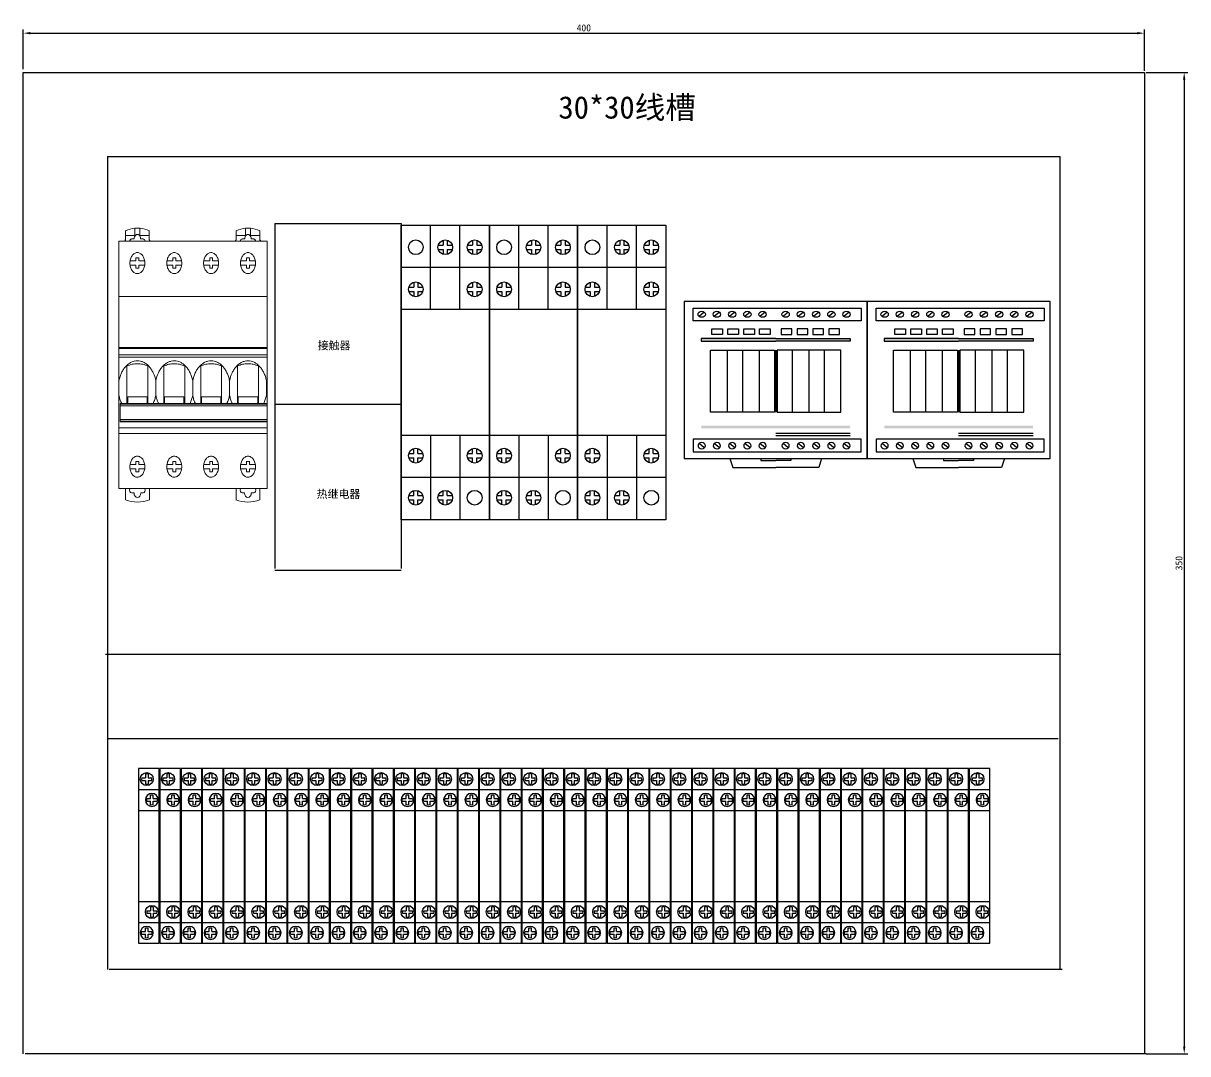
# Model space of a CAD drawing. Header units: millimetres. Extents: x 914 to 910632, y -176 to 682692.
# Drawn here: x 5903.8 to 6319.2, y 389.4 to 756.9 of the extents above; entities that cross this region are included whole.
import ezdxf
from ezdxf.enums import TextEntityAlignment as Align

# ---------------------------------------------------------------- set-up
doc = ezdxf.new("R2010")
doc.units = ezdxf.units.MM
doc.linetypes.add('CENTER', pattern=[12, 7.5, -1.5, 1.5, -1.5])
for name, color, linetype in [('CEN1', 1, 'CENTER'), ('COMPONENT', 7, 'Continuous'), ('DIN卡軌', 4, 'Continuous')]:
    doc.layers.add(name, color=color, linetype=linetype)
doc.styles.get("Standard").update_dxf_attribs({"font": 'arial.ttf'})
doc.styles.add('宋体', font='')
doc.styles.get('宋体').set_extended_font_data('宋体')
doc.dimstyles.new('ISO-25', dxfattribs={"dimtxt": 2.5, "dimasz": 2.5, "dimexe": 1.25, "dimexo": 0.625, "dimtad": 1, "dimtxsty": 'Standard', "dimcen": 2.5, "dimadec": 0, "dimazin": 0, "dimtfac": 1, "dimtmove": 0, "dimatfit": 3, "dimfxl": 1, "dimarcsym": 0})

# ---------------------------------------------------------------- blocks, each defined once
blk = doc.blocks.new('*U254')
blk.add_line((0.78, 0.76), (-0.78, -0.76))
blk.add_circle((0, 0), 1.09)
blk = doc.blocks.new('*U255')
at = {"color": 0, "linetype": 'ByBlock', "lineweight": -2, "transparency": 16777216}
for p in [(0, 0), (4.53, 0), (9.06, 0), (13.59, 0), (18.12, 0)]:
    blk.add_blockref('*U254', p, dxfattribs=at)
blk = doc.blocks.new('*U256')
blk.add_line((0.78, 0.76), (-0.78, -0.76))
blk.add_circle((0, 0), 1.09)
blk = doc.blocks.new('*U257')
at = {"color": 0, "linetype": 'ByBlock', "lineweight": -2, "transparency": 16777216}
for p in [(0, 0), (4.53, 0), (9.06, 0), (13.59, 0), (18.12, 0)]:
    blk.add_blockref('*U256', p, dxfattribs=at)
blk = doc.blocks.new('*U258')
blk.add_line((0.78, 0.76), (-0.78, -0.76))
blk.add_circle((0, 0), 1.09)
blk = doc.blocks.new('*U259')
at = {"color": 0, "linetype": 'ByBlock', "lineweight": -2, "transparency": 16777216}
for p in [(0, 0), (4.53, 0), (9.06, 0), (13.59, 0), (18.12, 0)]:
    blk.add_blockref('*U258', p, dxfattribs=at)
blk = doc.blocks.new('*U248')
blk.add_line((0.78, 0.76), (-0.78, -0.76))
blk.add_circle((0, 0), 1.09)
blk = doc.blocks.new('*U249')
at = {"color": 0, "linetype": 'ByBlock', "lineweight": -2, "transparency": 16777216}
for p in [(0, 0), (4.53, 0), (9.06, 0), (13.59, 0), (18.12, 0)]:
    blk.add_blockref('*U248', p, dxfattribs=at)
blk = doc.blocks.new('*U250')
blk.add_lwpolyline([(-1.58, 1), (1.58, 1), (1.58, -1), (-1.58, -1)], close=True)
blk = doc.blocks.new('*U251')
at = {"color": 0, "linetype": 'ByBlock', "lineweight": -2, "transparency": 16777216}
for p in [(0, 0), (4.74, 0), (9.48, 0), (14.22, 0)]:
    blk.add_blockref('*U250', p, dxfattribs=at)
blk = doc.blocks.new('*U252')
blk.add_lwpolyline([(-1.58, 1), (1.58, 1), (1.58, -1), (-1.58, -1)], close=True)
blk = doc.blocks.new('*U253')
at = {"color": 0, "linetype": 'ByBlock', "lineweight": -2, "transparency": 16777216}
for p in [(0, 0), (4.74, 0), (9.48, 0), (14.22, 0)]:
    blk.add_blockref('*U252', p, dxfattribs=at)
blk = doc.blocks.new('8位继电器布局1')
h = blk.add_hatch(color=256)
h.dxf.hatch_style = 1
h.paths.add_polyline_path([(-19.18, -13.18), (-41.32, -13.18), (-41.32, -14.2), (-19.18, -14.2)])
h.paths.add_polyline_path([(2.95, -13.18), (-19.18, -13.18), (-19.18, -14.2), (2.95, -14.2)])
h = blk.add_hatch(color=256)
h.dxf.hatch_style = 1
h.paths.add_polyline_path([(-19.18, -44.26), (-41.32, -44.26), (-41.32, -45.28), (-19.18, -45.28)])
h.paths.add_polyline_path([(2.95, -44.26), (-19.18, -44.26), (-19.18, -45.28), (2.95, -45.28)])
for p, q in [((8.02, 0), (-46.38, 0)), ((-46.38, 0), (-46.38, -56)), ((8.02, -56), (8.02, 0)), ((-19.18, -13.18), (-41.32, -13.18)), ((-41.32, -13.18), (-41.32, -14.2)), ((-19.18, -13.18), (2.95, -13.18)), ((2.95, -13.18), (2.95, -14.2)), ((-41.32, -14.2), (-19.18, -14.2)), ((2.95, -14.2), (-19.18, -14.2)), ((-33.62, -17.42), (-33.62, -39.49)), ((-29.07, -17.42), (-29.07, -39.49)), ((-24.12, -17.42), (-24.12, -39.49)), ((-19.18, -17.42), (-19.18, -39.49)), ((-14.24, -17.42), (-14.24, -39.49)), ((-9.29, -17.42), (-9.29, -39.49)), ((-4.74, -17.42), (-4.74, -39.49)), ((-19.18, -46.95), (2.95, -46.95)), ((2.95, -47.97), (-19.18, -47.97)), ((-46.38, -56), (8.02, -56)), ((-32.78, -56), (-31.96, -59.21)), ((-23.64, -56), (-23.64, -56.67)), ((-23.64, -56.67), (-19.18, -56.67)), ((-14.72, -56.67), (-19.18, -56.67)), ((-14.72, -56), (-14.72, -56.67)), ((-5.58, -56), (-6.4, -59.21)), ((-31.96, -59.21), (-19.18, -59.21)), ((-6.4, -59.21), (-19.18, -59.21))]:
    blk.add_line(p, q)
for points in [[(-43.68, -2.37), (6.27, -2.37), (6.27, -6.92), (-43.68, -6.92)], [(-38.56, -17.42), (-19.57, -17.42), (-19.57, -39.49), (-38.56, -39.49)], [(0.2, -17.42), (-18.79, -17.42), (-18.79, -39.49), (0.2, -39.49)], [(-43.68, -53.63), (6.27, -53.63), (6.27, -49.08), (-43.68, -49.08)]]:
    blk.add_lwpolyline(points, close=True)
for name, p in [('*U255', (-41.19, -4.56)), ('*U257', (-16.22, -4.56)), ('*U251', (-36.59, -10.75))]:
    blk.add_blockref(name, p)
at = {"xscale": -1}
blk.add_blockref('*U253', (-1.77, -10.75), dxfattribs=at)
at = {"xscale": -1, "rotation": 180}
for name, p in [('*U259', (-41.19, -51.44)), ('*U249', (-16.22, -51.44))]:
    blk.add_blockref(name, p, dxfattribs=at)
blk = doc.blocks.new('4P空开')
at = {"color": 4, "linetype": 'Continuous', "lineweight": 15}
for p, q in [((1.3, 28.69), (1.3, 28.2)), ((2.62, 28.2), (2.62, 28.93)), ((3.36, 28.94), (3.36, 28.2)), ((4.68, 28.2), (4.68, 28.69)), ((17.08, 28.69), (17.08, 28.2)), ((18.4, 28.2), (18.4, 28.93)), ((19.15, 28.94), (19.15, 28.2)), ((20.47, 28.2), (20.47, 28.69)), ((21.53, 27.61), (0.36, 27.61)), ((0.36, 27.61), (0.36, 21.99)), ((1.3, 28.2), (2.62, 28.2)), ((1.3, 28.2), (2.62, 28.2)), ((1.3, 28.2), (1.3, 28.2)), ((1.3, 27.78), (1.3, 28.2)), ((2.53, 27.84), (2.17, 27.84)), ((2.62, 28.2), (2.62, 28.2)), ((3.36, 28.2), (4.68, 28.2)), ((3.36, 28.2), (4.68, 28.2)), ((3.36, 28.2), (3.36, 28.2)), ((3.81, 27.84), (3.45, 27.84)), ((4.68, 28.2), (4.68, 28.2)), ((4.68, 28.2), (4.68, 27.78)), ((17.08, 28.2), (18.4, 28.2)), ((17.08, 28.2), (18.4, 28.2)), ((17.08, 28.2), (17.08, 28.2)), ((17.08, 27.78), (17.08, 28.2)), ((18.31, 27.84), (17.96, 27.84)), ((18.4, 28.2), (18.4, 28.2)), ((19.15, 28.2), (20.47, 28.2)), ((19.15, 28.2), (20.47, 28.2)), ((19.15, 28.2), (19.15, 28.2)), ((19.59, 27.84), (19.24, 27.84)), ((20.47, 28.2), (20.47, 28.2)), ((20.47, 28.2), (20.47, 27.78)), ((21.53, 27.61), (21.53, 2.4)), ((1.94, 25.61), (2.78, 25.61)), ((2.78, 25.16), (1.94, 25.16)), ((2.78, 25.61), (2.78, 25.91)), ((2.78, 25.91), (3.2, 25.91)), ((2.78, 24.86), (2.78, 25.16)), ((3.2, 25.91), (3.2, 25.61)), ((3.2, 25.61), (4.04, 25.61)), ((3.2, 25.16), (3.2, 24.86)), ((4.04, 25.16), (3.2, 25.16)), ((7.21, 25.61), (8.04, 25.61)), ((8.04, 25.16), (7.21, 25.16)), ((8.04, 25.91), (8.46, 25.91)), ((8.04, 25.61), (8.04, 25.91)), ((8.04, 24.86), (8.04, 25.16)), ((8.46, 25.91), (8.46, 25.61)), ((8.46, 25.61), (9.3, 25.61)), ((8.46, 25.16), (8.46, 24.86)), ((9.3, 25.16), (8.46, 25.16)), ((12.47, 25.61), (13.31, 25.61)), ((13.31, 25.16), (12.47, 25.16)), ((13.31, 25.91), (13.72, 25.91)), ((13.31, 25.61), (13.31, 25.91)), ((13.31, 24.86), (13.31, 25.16)), ((13.72, 25.91), (13.72, 25.61)), ((13.72, 25.61), (14.56, 25.61)), ((13.72, 25.16), (13.72, 24.86)), ((14.56, 25.16), (13.72, 25.16)), ((17.73, 25.61), (18.57, 25.61)), ((18.57, 25.16), (17.73, 25.16)), ((18.57, 25.91), (18.98, 25.91)), ((18.57, 25.61), (18.57, 25.91)), ((18.57, 24.86), (18.57, 25.16)), ((18.98, 25.91), (18.98, 25.61)), ((18.98, 25.61), (19.82, 25.61)), ((18.98, 25.16), (18.98, 24.86)), ((19.82, 25.16), (18.98, 25.16)), ((3.2, 24.86), (2.78, 24.86)), ((8.46, 24.86), (8.04, 24.86)), ((13.72, 24.86), (13.31, 24.86)), ((18.98, 24.86), (18.57, 24.86)), ((0.36, 21.99), (21.53, 21.99)), ((0.36, 21.99), (0.36, 16.79)), ((0.36, 16.79), (0.36, 16.67)), ((0.36, 16.79), (21.53, 16.79)), ((21.53, 16.67), (0.36, 16.67)), ((21.53, 16.67), (0.36, 16.67)), ((0.36, 16.67), (0.36, 16.04)), ((0.36, 16.04), (21.53, 16.04)), ((0.36, 16.04), (0.36, 15.81)), ((21.53, 15.81), (0.36, 15.81)), ((0.36, 15.81), (0.36, 13.39)), ((0.36, 11.91), (0.36, 8.61)), ((21.53, 11.09), (0.52, 11.09)), ((0.52, 11.09), (0.52, 11)), ((21.53, 11), (0.52, 11)), ((0.52, 11), (0.52, 10.82)), ((21.53, 10.82), (0.52, 10.82)), ((0.52, 10.82), (0.52, 9.44)), ((1.61, 11.77), (1.61, 11.09)), ((4.37, 11.77), (1.61, 11.77)), ((4.37, 11.09), (4.37, 11.77)), ((6.87, 11.77), (6.87, 11.09)), ((9.63, 11.77), (6.87, 11.77)), ((9.63, 11.09), (9.63, 11.77)), ((12.13, 11.77), (12.13, 11.09)), ((14.9, 11.77), (12.13, 11.77)), ((14.9, 11.09), (14.9, 11.77)), ((17.39, 11.77), (17.39, 11.09)), ((20.16, 11.77), (17.39, 11.77)), ((20.16, 11.09), (20.16, 11.77)), ((21.53, 8.61), (0.36, 8.61)), ((0.36, 8.61), (0.36, 8.02)), ((21.53, 9.44), (0.52, 9.44)), ((0.52, 9.44), (0.52, 9.26)), ((21.53, 9.26), (0.52, 9.26)), ((0.52, 9.26), (0.52, 9.21)), ((0.52, 9.21), (21.53, 9.21)), ((21.53, 8.02), (0.36, 8.02)), ((0.36, 8.02), (0.36, 2.4)), ((1.94, 4.85), (2.78, 4.85)), ((2.78, 5.15), (3.2, 5.15)), ((2.78, 4.85), (2.78, 5.15)), ((3.2, 5.15), (3.2, 4.85)), ((3.2, 4.85), (4.04, 4.85)), ((7.21, 4.85), (8.04, 4.85)), ((8.04, 5.15), (8.46, 5.15)), ((8.04, 4.85), (8.04, 5.15)), ((8.46, 5.15), (8.46, 4.85)), ((8.46, 4.85), (9.3, 4.85)), ((12.47, 4.85), (13.31, 4.85)), ((13.31, 5.15), (13.72, 5.15)), ((13.31, 4.85), (13.31, 5.15)), ((13.72, 5.15), (13.72, 4.85)), ((13.72, 4.85), (14.56, 4.85)), ((17.73, 4.85), (18.57, 4.85)), ((18.57, 5.15), (18.98, 5.15)), ((18.57, 4.85), (18.57, 5.15)), ((18.98, 5.15), (18.98, 4.85)), ((18.98, 4.85), (19.82, 4.85)), ((2.78, 4.41), (1.94, 4.41)), ((2.78, 4.11), (2.78, 4.41)), ((3.2, 4.11), (2.78, 4.11)), ((3.2, 4.41), (3.2, 4.11)), ((4.04, 4.41), (3.2, 4.41)), ((8.04, 4.41), (7.21, 4.41)), ((8.04, 4.11), (8.04, 4.41)), ((8.46, 4.11), (8.04, 4.11)), ((8.46, 4.41), (8.46, 4.11)), ((9.3, 4.41), (8.46, 4.41)), ((13.31, 4.41), (12.47, 4.41)), ((13.31, 4.11), (13.31, 4.41)), ((13.72, 4.11), (13.31, 4.11)), ((13.72, 4.41), (13.72, 4.11)), ((14.56, 4.41), (13.72, 4.41)), ((18.57, 4.41), (17.73, 4.41)), ((18.57, 4.11), (18.57, 4.41)), ((18.98, 4.11), (18.57, 4.11)), ((18.98, 4.41), (18.98, 4.11)), ((19.82, 4.41), (18.98, 4.41)), ((21.53, 2.4), (0.36, 2.4)), ((1.28, 1.26), (1.28, 2.4)), ((4.7, 2.4), (4.7, 1.26)), ((17.07, 1.26), (17.07, 2.4)), ((20.48, 2.4), (20.48, 1.26)), ((2.17, 1.96), (2.51, 1.96)), ((3.47, 1.96), (3.81, 1.96)), ((17.96, 1.96), (18.3, 1.96)), ((19.25, 1.96), (19.59, 1.96))]:
    blk.add_line(p, q, dxfattribs=at)
for centre, radius, start, end in [((3, 23.19), 5.75, 93.767, 107.1977), ((3, 23.19), 5.75, 86.359, 93.767), ((3, 23.19), 5.75, 72.9338, 86.3591), ((18.78, 23.19), 5.75, 93.767, 107.1977), ((18.78, 23.19), 5.75, 86.359, 93.767), ((18.78, 23.19), 5.75, 72.9338, 86.3591), ((1, 27.84), 0.296, 307.3801, 359.9804), ((4.98, 27.84), 0.296, 180.0229, 232.6166), ((16.78, 27.84), 0.296, 307.3801, 359.9804), ((20.77, 27.84), 0.296, 180.0229, 232.6166), ((2.17, 2.25), 0.297, 150, 270), ((3.81, 2.25), 0.297, 270, 30), ((17.96, 2.25), 0.297, 150, 270), ((19.59, 2.25), 0.297, 270, 30), ((2.99, 7.57), 6.54, 254.849, 285.151), ((2.99, 1.96), 0.476, 180, 0), ((18.77, 7.57), 6.54, 254.849, 285.151), ((18.77, 1.96), 0.476, 180, 0)]:
    blk.add_arc(centre, radius, start, end, dxfattribs=at)
for centre, major_axis, start_param, end_param in [((1, 27.78), (0, 0.298), 4.111358, 4.712389), ((2.17, 27.54), (0, 0.298), 0, 1.334085), ((2.99, 27.84), (0, 0.462), 4.712389, 7.853982), ((3.81, 27.54), (0, 0.298), 4.949101, 6.283185), ((4.98, 27.78), (0, 0.298), 1.570796, 2.171827), ((16.78, 27.78), (0, 0.298), 4.111358, 4.712389), ((17.96, 27.54), (0, 0.298), 0, 1.334085), ((18.77, 27.84), (0, 0.462), 4.712389, 7.853982), ((19.59, 27.54), (0, 0.298), 4.949101, 6.283185), ((20.77, 27.78), (0, 0.298), 1.570796, 2.171827)]:
    blk.add_ellipse(centre, major_axis=major_axis, ratio=0.997493, start_param=start_param, end_param=end_param, dxfattribs=at)
for points, knots in [([(2.99, 24.31), (2.92, 24.31), (2.85, 24.32), (2.71, 24.35), (2.64, 24.37), (2.52, 24.42), (2.45, 24.46), (2.34, 24.53), (2.28, 24.58), (2.18, 24.68), (2.14, 24.73), (2.06, 24.85), (2.03, 24.91), (1.97, 25.04), (1.95, 25.11), (1.93, 25.25), (1.92, 25.32), (1.92, 25.45), (1.93, 25.53), (1.95, 25.66), (1.97, 25.73), (2.03, 25.86), (2.06, 25.92), (2.14, 26.04), (2.18, 26.09), (2.28, 26.19), (2.34, 26.23), (2.45, 26.31), (2.51, 26.35), (2.64, 26.4), (2.71, 26.42), (2.85, 26.45), (2.92, 26.45), (3.06, 26.45), (3.13, 26.45), (3.27, 26.42), (3.34, 26.4), (3.47, 26.35), (3.53, 26.31), (3.64, 26.24), (3.7, 26.19), (3.8, 26.09), (3.84, 26.04), (3.92, 25.92), (3.95, 25.86), (4.01, 25.73), (4.03, 25.66), (4.05, 25.53), (4.06, 25.46), (4.06, 25.32), (4.05, 25.25), (4.03, 25.11), (4.01, 25.04), (3.95, 24.91), (3.92, 24.85), (3.84, 24.73), (3.8, 24.68), (3.7, 24.58), (3.64, 24.54), (3.53, 24.46), (3.47, 24.42), (3.34, 24.37), (3.27, 24.35), (3.13, 24.32), (3.06, 24.31), (2.99, 24.31)], [0, 0, 0, 0, 0.03125, 0.03125, 0.0625, 0.0625, 0.09375, 0.09375, 0.125, 0.125, 0.15625, 0.15625, 0.1875, 0.1875, 0.21875, 0.21875, 0.25, 0.25, 0.28125, 0.28125, 0.3125, 0.3125, 0.34375, 0.34375, 0.375, 0.375, 0.40625, 0.40625, 0.4375, 0.4375, 0.46875, 0.46875, 0.5, 0.5, 0.53125, 0.53125, 0.5625, 0.5625, 0.59375, 0.59375, 0.625, 0.625, 0.65625, 0.65625, 0.6875, 0.6875, 0.71875, 0.71875, 0.75, 0.75, 0.78125, 0.78125, 0.8125, 0.8125, 0.84375, 0.84375, 0.875, 0.875, 0.90625, 0.90625, 0.9375, 0.9375, 0.96875, 0.96875, 1, 1, 1, 1]), ([(8.25, 24.31), (8.18, 24.31), (8.11, 24.32), (7.97, 24.35), (7.91, 24.37), (7.78, 24.42), (7.72, 24.46), (7.6, 24.53), (7.54, 24.58), (7.44, 24.68), (7.4, 24.73), (7.32, 24.85), (7.29, 24.91), (7.24, 25.04), (7.22, 25.11), (7.19, 25.25), (7.18, 25.32), (7.18, 25.45), (7.19, 25.53), (7.22, 25.66), (7.24, 25.73), (7.29, 25.86), (7.32, 25.92), (7.4, 26.04), (7.44, 26.09), (7.54, 26.19), (7.6, 26.23), (7.71, 26.31), (7.78, 26.35), (7.91, 26.4), (7.97, 26.42), (8.11, 26.45), (8.18, 26.45), (8.32, 26.45), (8.39, 26.45), (8.53, 26.42), (8.6, 26.4), (8.73, 26.35), (8.79, 26.31), (8.9, 26.24), (8.96, 26.19), (9.06, 26.09), (9.1, 26.04), (9.18, 25.92), (9.21, 25.86), (9.27, 25.73), (9.29, 25.66), (9.31, 25.53), (9.32, 25.46), (9.32, 25.32), (9.32, 25.25), (9.29, 25.11), (9.27, 25.04), (9.21, 24.91), (9.18, 24.85), (9.1, 24.73), (9.06, 24.68), (8.96, 24.58), (8.91, 24.54), (8.79, 24.46), (8.73, 24.42), (8.6, 24.37), (8.53, 24.35), (8.39, 24.32), (8.32, 24.31), (8.25, 24.31)], [0, 0, 0, 0, 0.03125, 0.03125, 0.0625, 0.0625, 0.09375, 0.09375, 0.125, 0.125, 0.15625, 0.15625, 0.1875, 0.1875, 0.21875, 0.21875, 0.25, 0.25, 0.28125, 0.28125, 0.3125, 0.3125, 0.34375, 0.34375, 0.375, 0.375, 0.40625, 0.40625, 0.4375, 0.4375, 0.46875, 0.46875, 0.5, 0.5, 0.53125, 0.53125, 0.5625, 0.5625, 0.59375, 0.59375, 0.625, 0.625, 0.65625, 0.65625, 0.6875, 0.6875, 0.71875, 0.71875, 0.75, 0.75, 0.78125, 0.78125, 0.8125, 0.8125, 0.84375, 0.84375, 0.875, 0.875, 0.90625, 0.90625, 0.9375, 0.9375, 0.96875, 0.96875, 1, 1, 1, 1]), ([(13.51, 24.31), (13.44, 24.31), (13.37, 24.32), (13.24, 24.35), (13.17, 24.37), (13.04, 24.42), (12.98, 24.46), (12.86, 24.53), (12.81, 24.58), (12.71, 24.68), (12.66, 24.73), (12.58, 24.85), (12.55, 24.91), (12.5, 25.04), (12.48, 25.11), (12.45, 25.25), (12.44, 25.32), (12.44, 25.45), (12.45, 25.53), (12.48, 25.66), (12.5, 25.73), (12.55, 25.86), (12.58, 25.92), (12.66, 26.04), (12.71, 26.09), (12.81, 26.19), (12.86, 26.23), (12.98, 26.31), (13.04, 26.35), (13.17, 26.4), (13.23, 26.42), (13.37, 26.45), (13.44, 26.45), (13.58, 26.45), (13.65, 26.45), (13.79, 26.42), (13.86, 26.4), (13.99, 26.35), (14.05, 26.31), (14.17, 26.24), (14.22, 26.19), (14.32, 26.09), (14.36, 26.04), (14.44, 25.92), (14.48, 25.86), (14.53, 25.73), (14.55, 25.66), (14.58, 25.53), (14.58, 25.46), (14.58, 25.32), (14.58, 25.25), (14.55, 25.11), (14.53, 25.04), (14.48, 24.91), (14.44, 24.85), (14.37, 24.73), (14.32, 24.68), (14.22, 24.58), (14.17, 24.54), (14.05, 24.46), (13.99, 24.42), (13.86, 24.37), (13.79, 24.35), (13.65, 24.32), (13.58, 24.31), (13.51, 24.31)], [0, 0, 0, 0, 0.03125, 0.03125, 0.0625, 0.0625, 0.09375, 0.09375, 0.125, 0.125, 0.15625, 0.15625, 0.1875, 0.1875, 0.21875, 0.21875, 0.25, 0.25, 0.28125, 0.28125, 0.3125, 0.3125, 0.34375, 0.34375, 0.375, 0.375, 0.40625, 0.40625, 0.4375, 0.4375, 0.46875, 0.46875, 0.5, 0.5, 0.53125, 0.53125, 0.5625, 0.5625, 0.59375, 0.59375, 0.625, 0.625, 0.65625, 0.65625, 0.6875, 0.6875, 0.71875, 0.71875, 0.75, 0.75, 0.78125, 0.78125, 0.8125, 0.8125, 0.84375, 0.84375, 0.875, 0.875, 0.90625, 0.90625, 0.9375, 0.9375, 0.96875, 0.96875, 1, 1, 1, 1]), ([(18.77, 24.31), (18.7, 24.31), (18.63, 24.32), (18.5, 24.35), (18.43, 24.37), (18.3, 24.42), (18.24, 24.46), (18.12, 24.53), (18.07, 24.58), (17.97, 24.68), (17.92, 24.73), (17.85, 24.85), (17.81, 24.91), (17.76, 25.04), (17.74, 25.11), (17.71, 25.25), (17.7, 25.32), (17.7, 25.45), (17.71, 25.53), (17.74, 25.66), (17.76, 25.73), (17.81, 25.86), (17.85, 25.92), (17.92, 26.04), (17.97, 26.09), (18.07, 26.19), (18.12, 26.23), (18.24, 26.31), (18.3, 26.35), (18.43, 26.4), (18.5, 26.42), (18.63, 26.45), (18.7, 26.45), (18.85, 26.45), (18.92, 26.45), (19.05, 26.42), (19.12, 26.4), (19.25, 26.35), (19.31, 26.31), (19.43, 26.24), (19.48, 26.19), (19.58, 26.09), (19.63, 26.04), (19.7, 25.92), (19.74, 25.86), (19.79, 25.73), (19.81, 25.66), (19.84, 25.53), (19.84, 25.46), (19.84, 25.32), (19.84, 25.25), (19.81, 25.11), (19.79, 25.04), (19.74, 24.91), (19.7, 24.85), (19.63, 24.73), (19.58, 24.68), (19.48, 24.58), (19.43, 24.54), (19.31, 24.46), (19.25, 24.42), (19.12, 24.37), (19.05, 24.35), (18.92, 24.32), (18.85, 24.31), (18.77, 24.31)], [0, 0, 0, 0, 0.03125, 0.03125, 0.0625, 0.0625, 0.09375, 0.09375, 0.125, 0.125, 0.15625, 0.15625, 0.1875, 0.1875, 0.21875, 0.21875, 0.25, 0.25, 0.28125, 0.28125, 0.3125, 0.3125, 0.34375, 0.34375, 0.375, 0.375, 0.40625, 0.40625, 0.4375, 0.4375, 0.46875, 0.46875, 0.5, 0.5, 0.53125, 0.53125, 0.5625, 0.5625, 0.59375, 0.59375, 0.625, 0.625, 0.65625, 0.65625, 0.6875, 0.6875, 0.71875, 0.71875, 0.75, 0.75, 0.78125, 0.78125, 0.8125, 0.8125, 0.84375, 0.84375, 0.875, 0.875, 0.90625, 0.90625, 0.9375, 0.9375, 0.96875, 0.96875, 1, 1, 1, 1]), ([(5.62, 13.39), (5.54, 13.68), (5.42, 13.95), (5.17, 14.33), (5.08, 14.44), (4.88, 14.66), (4.77, 14.76), (4.59, 14.9), (4.53, 14.94), (4.41, 15.03), (4.34, 15.06), (4.15, 15.17), (4.01, 15.23), (3.8, 15.3), (3.73, 15.32), (3.58, 15.36), (3.51, 15.38), (3.29, 15.41), (3.14, 15.43), (2.69, 15.43), (2.4, 15.38), (1.97, 15.23), (1.84, 15.17), (1.58, 15.03), (1.45, 14.95), (1.21, 14.76), (1.1, 14.66), (0.9, 14.44), (0.81, 14.33), (0.65, 14.08), (0.57, 13.95), (0.45, 13.68), (0.4, 13.54), (0.36, 13.39)], [0, 0, 0, 0, 0.125, 0.125, 0.1875, 0.1875, 0.25, 0.25, 0.28125, 0.28125, 0.3125, 0.3125, 0.375, 0.375, 0.40625, 0.40625, 0.4375, 0.4375, 0.5, 0.5, 0.625, 0.625, 0.6875, 0.6875, 0.75, 0.75, 0.8125, 0.8125, 0.875, 0.875, 0.9375, 0.9375, 1, 1, 1, 1]), ([(1.5, 14.9), (1.73, 14.97), (1.97, 15.03), (2.35, 15.09), (2.48, 15.1), (2.73, 15.12), (2.86, 15.13), (3.12, 15.13), (3.25, 15.12), (3.5, 15.1), (3.63, 15.09), (4.01, 15.03), (4.25, 14.97), (4.48, 14.9)], [0, 0, 0, 0, 0.25, 0.25, 0.375, 0.375, 0.5, 0.5, 0.625, 0.625, 0.75, 0.75, 1, 1, 1, 1]), ([(1.5, 11.09), (1.5, 11.2), (1.5, 11.45), (1.5, 11.87), (1.5, 12.33), (1.5, 12.79), (1.5, 13.26), (1.5, 13.73), (1.5, 14.17), (1.5, 14.57), (1.5, 14.79), (1.5, 14.9)], [0, 0, 0, 0, 0.101509, 0.215632, 0.324172, 0.432713, 0.546835, 0.660958, 0.775081, 0.889204, 1, 1, 1, 1]), ([(4.48, 14.9), (4.48, 14.79), (4.48, 14.56), (4.48, 14.15), (4.48, 13.72), (4.48, 13.25), (4.48, 12.78), (4.48, 12.3), (4.48, 11.84), (4.48, 11.42), (4.48, 11.19), (4.48, 11.09)], [0, 0, 0, 0, 0.1140739, 0.2281478, 0.3422219, 0.4562957, 0.5670441, 0.6811182, 0.795192, 0.909266, 1, 1, 1, 1]), ([(5.62, 13.39), (5.7, 13.68), (5.82, 13.95), (6.07, 14.33), (6.16, 14.44), (6.36, 14.66), (6.47, 14.76), (6.65, 14.9), (6.71, 14.94), (6.84, 15.03), (6.9, 15.06), (7.1, 15.17), (7.23, 15.23), (7.44, 15.3), (7.51, 15.32), (7.66, 15.36), (7.73, 15.38), (7.95, 15.41), (8.1, 15.43), (8.55, 15.43), (8.84, 15.38), (9.27, 15.23), (9.41, 15.17), (9.67, 15.03), (9.79, 14.95), (10.03, 14.76), (10.14, 14.66), (10.34, 14.44), (10.43, 14.33), (10.6, 14.08), (10.67, 13.95), (10.79, 13.68), (10.84, 13.54), (10.88, 13.39)], [0, 0, 0, 0, 0.125, 0.125, 0.1875, 0.1875, 0.25, 0.25, 0.28125, 0.28125, 0.3125, 0.3125, 0.375, 0.375, 0.40625, 0.40625, 0.4375, 0.4375, 0.5, 0.5, 0.625, 0.625, 0.6875, 0.6875, 0.75, 0.75, 0.8125, 0.8125, 0.875, 0.875, 0.9375, 0.9375, 1, 1, 1, 1]), ([(6.77, 14.9), (7, 14.97), (7.24, 15.03), (7.61, 15.09), (7.74, 15.1), (7.99, 15.12), (8.12, 15.13), (8.38, 15.13), (8.51, 15.12), (8.76, 15.1), (8.89, 15.09), (9.27, 15.03), (9.51, 14.97), (9.74, 14.9)], [0, 0, 0, 0, 0.25, 0.25, 0.375, 0.375, 0.5, 0.5, 0.625, 0.625, 0.75, 0.75, 1, 1, 1, 1]), ([(6.77, 11.09), (6.77, 11.2), (6.77, 11.45), (6.77, 11.87), (6.77, 12.33), (6.77, 12.79), (6.77, 13.26), (6.77, 13.73), (6.77, 14.17), (6.77, 14.57), (6.77, 14.79), (6.77, 14.9)], [0, 0, 0, 0, 0.101509, 0.215632, 0.324172, 0.432713, 0.546835, 0.660958, 0.775081, 0.889204, 1, 1, 1, 1]), ([(9.74, 14.9), (9.74, 14.79), (9.74, 14.56), (9.74, 14.15), (9.74, 13.72), (9.74, 13.25), (9.74, 12.78), (9.74, 12.3), (9.74, 11.84), (9.74, 11.42), (9.74, 11.19), (9.74, 11.09)], [0, 0, 0, 0, 0.1140739, 0.2281478, 0.3422219, 0.4562957, 0.5670441, 0.6811182, 0.795192, 0.909266, 1, 1, 1, 1]), ([(10.88, 13.39), (10.96, 13.68), (11.08, 13.95), (11.33, 14.33), (11.42, 14.44), (11.63, 14.66), (11.74, 14.76), (11.91, 14.9), (11.97, 14.94), (12.1, 15.03), (12.16, 15.06), (12.36, 15.17), (12.49, 15.23), (12.7, 15.3), (12.78, 15.32), (12.92, 15.36), (12.99, 15.38), (13.21, 15.41), (13.36, 15.43), (13.81, 15.43), (14.11, 15.38), (14.53, 15.23), (14.67, 15.17), (14.93, 15.03), (15.05, 14.95), (15.29, 14.76), (15.4, 14.66), (15.6, 14.44), (15.69, 14.33), (15.86, 14.08), (15.93, 13.95), (16.05, 13.68), (16.1, 13.54), (16.14, 13.39)], [0, 0, 0, 0, 0.125, 0.125, 0.1875, 0.1875, 0.25, 0.25, 0.28125, 0.28125, 0.3125, 0.3125, 0.375, 0.375, 0.40625, 0.40625, 0.4375, 0.4375, 0.5, 0.5, 0.625, 0.625, 0.6875, 0.6875, 0.75, 0.75, 0.8125, 0.8125, 0.875, 0.875, 0.9375, 0.9375, 1, 1, 1, 1]), ([(12.03, 14.9), (12.26, 14.97), (12.5, 15.03), (12.87, 15.09), (13, 15.1), (13.26, 15.12), (13.38, 15.13), (13.64, 15.13), (13.77, 15.12), (14.02, 15.1), (14.15, 15.09), (14.53, 15.03), (14.77, 14.97), (15, 14.9)], [0, 0, 0, 0, 0.25, 0.25, 0.375, 0.375, 0.5, 0.5, 0.625, 0.625, 0.75, 0.75, 1, 1, 1, 1]), ([(12.03, 11.09), (12.03, 11.2), (12.03, 11.45), (12.03, 11.87), (12.03, 12.33), (12.03, 12.79), (12.03, 13.26), (12.03, 13.73), (12.03, 14.17), (12.03, 14.57), (12.03, 14.79), (12.03, 14.9)], [0, 0, 0, 0, 0.101509, 0.215632, 0.324172, 0.432713, 0.546835, 0.660958, 0.775081, 0.889204, 1, 1, 1, 1]), ([(15, 14.9), (15, 14.79), (15, 14.56), (15, 14.15), (15, 13.72), (15, 13.25), (15, 12.78), (15, 12.3), (15, 11.84), (15, 11.42), (15, 11.19), (15, 11.09)], [0, 0, 0, 0, 0.1140739, 0.2281478, 0.3422219, 0.4562957, 0.5670441, 0.6811182, 0.795192, 0.909266, 1, 1, 1, 1]), ([(16.14, 13.39), (16.22, 13.68), (16.35, 13.95), (16.59, 14.33), (16.69, 14.44), (16.89, 14.66), (17, 14.76), (17.17, 14.9), (17.23, 14.94), (17.36, 15.03), (17.42, 15.06), (17.62, 15.17), (17.75, 15.23), (17.97, 15.3), (18.04, 15.32), (18.18, 15.36), (18.26, 15.38), (18.48, 15.41), (18.62, 15.43), (19.08, 15.43), (19.37, 15.38), (19.79, 15.23), (19.93, 15.17), (20.19, 15.03), (20.31, 14.95), (20.55, 14.76), (20.66, 14.66), (20.86, 14.44), (20.95, 14.33), (21.12, 14.08), (21.19, 13.95), (21.32, 13.68), (21.37, 13.54), (21.41, 13.39)], [0, 0, 0, 0, 0.125, 0.125, 0.1875, 0.1875, 0.25, 0.25, 0.28125, 0.28125, 0.3125, 0.3125, 0.375, 0.375, 0.40625, 0.40625, 0.4375, 0.4375, 0.5, 0.5, 0.625, 0.625, 0.6875, 0.6875, 0.75, 0.75, 0.8125, 0.8125, 0.875, 0.875, 0.9375, 0.9375, 1, 1, 1, 1]), ([(17.29, 14.9), (17.52, 14.97), (17.76, 15.03), (18.13, 15.09), (18.26, 15.1), (18.52, 15.12), (18.65, 15.13), (18.9, 15.13), (19.03, 15.12), (19.29, 15.1), (19.41, 15.09), (19.79, 15.03), (20.03, 14.97), (20.26, 14.9)], [0, 0, 0, 0, 0.25, 0.25, 0.375, 0.375, 0.5, 0.5, 0.625, 0.625, 0.75, 0.75, 1, 1, 1, 1]), ([(17.29, 11.09), (17.29, 11.2), (17.29, 11.45), (17.29, 11.87), (17.29, 12.33), (17.29, 12.79), (17.29, 13.26), (17.29, 13.73), (17.29, 14.17), (17.29, 14.57), (17.29, 14.79), (17.29, 14.9)], [0, 0, 0, 0, 0.101509, 0.215632, 0.324172, 0.432713, 0.546835, 0.660958, 0.775081, 0.889204, 1, 1, 1, 1]), ([(20.26, 14.9), (20.26, 14.79), (20.26, 14.56), (20.26, 14.15), (20.26, 13.72), (20.26, 13.25), (20.26, 12.78), (20.26, 12.3), (20.26, 11.84), (20.26, 11.42), (20.26, 11.19), (20.26, 11.09)], [0, 0, 0, 0, 0.1140739, 0.2281478, 0.3422219, 0.4562957, 0.5670441, 0.6811182, 0.795192, 0.909266, 1, 1, 1, 1]), ([(0.36, 13.39), (0.36, 13.27), (0.36, 13.15), (0.36, 12.96), (0.36, 12.89), (0.36, 12.77), (0.36, 12.7), (0.36, 12.51), (0.36, 12.39), (0.36, 12.2), (0.36, 12.14), (0.36, 12.02), (0.36, 11.96), (0.36, 11.91)], [0, 0, 0, 0, 0.25, 0.25, 0.375, 0.375, 0.5, 0.5, 0.75, 0.75, 0.875, 0.875, 1, 1, 1, 1]), ([(5.62, 11.91), (5.62, 12.02), (5.62, 12.14), (5.62, 12.38), (5.62, 12.51), (5.62, 12.77), (5.62, 12.9), (5.62, 13.15), (5.62, 13.27), (5.62, 13.39)], [0, 0, 0, 0, 0.25, 0.25, 0.5, 0.5, 0.75, 0.75, 1, 1, 1, 1]), ([(10.88, 11.91), (10.88, 12.02), (10.88, 12.14), (10.88, 12.38), (10.88, 12.51), (10.88, 12.77), (10.88, 12.9), (10.88, 13.15), (10.88, 13.27), (10.88, 13.39)], [0, 0, 0, 0, 0.25, 0.25, 0.5, 0.5, 0.75, 0.75, 1, 1, 1, 1]), ([(10.88, 11.91), (10.88, 12.02), (10.88, 12.14), (10.88, 12.38), (10.88, 12.51), (10.88, 12.77), (10.88, 12.9), (10.88, 13.15), (10.88, 13.27), (10.88, 13.39)], [0, 0, 0, 0, 0.25, 0.25, 0.5, 0.5, 0.75, 0.75, 1, 1, 1, 1]), ([(16.14, 11.91), (16.14, 12.02), (16.14, 12.14), (16.14, 12.38), (16.14, 12.51), (16.14, 12.77), (16.14, 12.9), (16.14, 13.15), (16.14, 13.27), (16.14, 13.39)], [0, 0, 0, 0, 0.25, 0.25, 0.5, 0.5, 0.75, 0.75, 1, 1, 1, 1]), ([(16.14, 11.91), (16.14, 12.02), (16.14, 12.14), (16.14, 12.38), (16.14, 12.51), (16.14, 12.77), (16.14, 12.9), (16.14, 13.15), (16.14, 13.27), (16.14, 13.39)], [0, 0, 0, 0, 0.25, 0.25, 0.5, 0.5, 0.75, 0.75, 1, 1, 1, 1]), ([(21.41, 11.91), (21.41, 12.02), (21.41, 12.14), (21.41, 12.38), (21.41, 12.51), (21.41, 12.77), (21.41, 12.9), (21.41, 13.15), (21.41, 13.27), (21.41, 13.39)], [0, 0, 0, 0, 0.25, 0.25, 0.5, 0.5, 0.75, 0.75, 1, 1, 1, 1]), ([(0.74, 11.09), (0.73, 11.11), (0.63, 11.24), (0.49, 11.51), (0.4, 11.77), (0.36, 11.91)], [0, 0, 0, 0, 0.084448, 0.542214, 1, 1, 1, 1]), ([(5.62, 11.91), (5.57, 11.76), (5.48, 11.47), (5.32, 11.21), (5.24, 11.09)], [0, 0, 0, 0, 0.514359, 1, 1, 1, 1]), ([(6, 11.09), (5.99, 11.11), (5.89, 11.24), (5.75, 11.51), (5.66, 11.77), (5.62, 11.91)], [0, 0, 0, 0, 0.084448, 0.542214, 1, 1, 1, 1]), ([(10.88, 11.91), (10.83, 11.76), (10.74, 11.47), (10.58, 11.21), (10.5, 11.09)], [0, 0, 0, 0, 0.5143587, 1, 1, 1, 1]), ([(10.88, 11.91), (10.83, 11.76), (10.74, 11.47), (10.58, 11.21), (10.5, 11.09)], [0, 0, 0, 0, 0.514359, 1, 1, 1, 1]), ([(11.27, 11.09), (11.25, 11.11), (11.15, 11.24), (11.01, 11.51), (10.93, 11.77), (10.88, 11.91)], [0, 0, 0, 0, 0.084448, 0.542214, 1, 1, 1, 1]), ([(16.14, 11.91), (16.1, 11.76), (16, 11.47), (15.84, 11.21), (15.76, 11.09)], [0, 0, 0, 0, 0.5143587, 1, 1, 1, 1]), ([(16.14, 11.91), (16.1, 11.76), (16, 11.47), (15.84, 11.21), (15.76, 11.09)], [0, 0, 0, 0, 0.514359, 1, 1, 1, 1]), ([(16.53, 11.09), (16.51, 11.11), (16.41, 11.24), (16.27, 11.51), (16.19, 11.77), (16.14, 11.91)], [0, 0, 0, 0, 0.084448, 0.542214, 1, 1, 1, 1]), ([(21.41, 11.91), (21.36, 11.76), (21.27, 11.47), (21.1, 11.21), (21.03, 11.09)], [0, 0, 0, 0, 0.5143587, 1, 1, 1, 1]), ([(2.99, 3.56), (2.92, 3.56), (2.85, 3.57), (2.71, 3.59), (2.64, 3.62), (2.52, 3.67), (2.45, 3.7), (2.34, 3.78), (2.28, 3.83), (2.18, 3.92), (2.14, 3.98), (2.06, 4.09), (2.03, 4.16), (1.98, 4.29), (1.95, 4.35), (1.93, 4.49), (1.92, 4.56), (1.92, 4.7), (1.93, 4.77), (1.95, 4.91), (1.97, 4.97), (2.03, 5.1), (2.06, 5.17), (2.14, 5.28), (2.18, 5.34), (2.28, 5.44), (2.34, 5.48), (2.45, 5.56), (2.51, 5.59), (2.64, 5.65), (2.71, 5.67), (2.85, 5.69), (2.92, 5.7), (3.06, 5.7), (3.13, 5.69), (3.27, 5.67), (3.34, 5.65), (3.47, 5.59), (3.53, 5.56), (3.64, 5.48), (3.7, 5.44), (3.8, 5.34), (3.84, 5.28), (3.92, 5.17), (3.95, 5.1), (4.01, 4.97), (4.03, 4.91), (4.05, 4.77), (4.06, 4.7), (4.06, 4.56), (4.05, 4.49), (4.03, 4.35), (4.01, 4.29), (3.95, 4.16), (3.92, 4.09), (3.84, 3.98), (3.8, 3.92), (3.7, 3.82), (3.64, 3.78), (3.53, 3.7), (3.47, 3.67), (3.34, 3.62), (3.27, 3.6), (3.13, 3.57), (3.06, 3.56), (2.99, 3.56)], [0, 0, 0, 0, 0.03125, 0.03125, 0.0625, 0.0625, 0.09375, 0.09375, 0.125, 0.125, 0.15625, 0.15625, 0.1875, 0.1875, 0.21875, 0.21875, 0.25, 0.25, 0.28125, 0.28125, 0.3125, 0.3125, 0.34375, 0.34375, 0.375, 0.375, 0.40625, 0.40625, 0.4375, 0.4375, 0.46875, 0.46875, 0.5, 0.5, 0.53125, 0.53125, 0.5625, 0.5625, 0.59375, 0.59375, 0.625, 0.625, 0.65625, 0.65625, 0.6875, 0.6875, 0.71875, 0.71875, 0.75, 0.75, 0.78125, 0.78125, 0.8125, 0.8125, 0.84375, 0.84375, 0.875, 0.875, 0.90625, 0.90625, 0.9375, 0.9375, 0.96875, 0.96875, 1, 1, 1, 1]), ([(8.25, 3.56), (8.18, 3.56), (8.11, 3.57), (7.97, 3.59), (7.91, 3.62), (7.78, 3.67), (7.72, 3.7), (7.6, 3.78), (7.54, 3.83), (7.45, 3.92), (7.4, 3.98), (7.32, 4.09), (7.29, 4.16), (7.24, 4.29), (7.22, 4.35), (7.19, 4.49), (7.18, 4.56), (7.18, 4.7), (7.19, 4.77), (7.22, 4.91), (7.24, 4.97), (7.29, 5.1), (7.32, 5.17), (7.4, 5.28), (7.44, 5.34), (7.54, 5.44), (7.6, 5.48), (7.71, 5.56), (7.78, 5.59), (7.91, 5.65), (7.97, 5.67), (8.11, 5.69), (8.18, 5.7), (8.32, 5.7), (8.39, 5.69), (8.53, 5.67), (8.6, 5.65), (8.73, 5.59), (8.79, 5.56), (8.91, 5.48), (8.96, 5.44), (9.06, 5.34), (9.1, 5.28), (9.18, 5.17), (9.21, 5.1), (9.27, 4.97), (9.29, 4.91), (9.32, 4.77), (9.32, 4.7), (9.32, 4.56), (9.31, 4.49), (9.29, 4.35), (9.27, 4.29), (9.21, 4.16), (9.18, 4.09), (9.1, 3.98), (9.06, 3.92), (8.96, 3.82), (8.91, 3.78), (8.79, 3.7), (8.73, 3.67), (8.6, 3.62), (8.53, 3.6), (8.39, 3.57), (8.32, 3.56), (8.25, 3.56)], [0, 0, 0, 0, 0.03125, 0.03125, 0.0625, 0.0625, 0.09375, 0.09375, 0.125, 0.125, 0.15625, 0.15625, 0.1875, 0.1875, 0.21875, 0.21875, 0.25, 0.25, 0.28125, 0.28125, 0.3125, 0.3125, 0.34375, 0.34375, 0.375, 0.375, 0.40625, 0.40625, 0.4375, 0.4375, 0.46875, 0.46875, 0.5, 0.5, 0.53125, 0.53125, 0.5625, 0.5625, 0.59375, 0.59375, 0.625, 0.625, 0.65625, 0.65625, 0.6875, 0.6875, 0.71875, 0.71875, 0.75, 0.75, 0.78125, 0.78125, 0.8125, 0.8125, 0.84375, 0.84375, 0.875, 0.875, 0.90625, 0.90625, 0.9375, 0.9375, 0.96875, 0.96875, 1, 1, 1, 1]), ([(13.51, 3.56), (13.44, 3.56), (13.37, 3.57), (13.24, 3.59), (13.17, 3.62), (13.04, 3.67), (12.98, 3.7), (12.86, 3.78), (12.81, 3.83), (12.71, 3.92), (12.66, 3.98), (12.58, 4.09), (12.55, 4.16), (12.5, 4.29), (12.48, 4.35), (12.45, 4.49), (12.44, 4.56), (12.44, 4.7), (12.45, 4.77), (12.48, 4.91), (12.5, 4.97), (12.55, 5.1), (12.58, 5.17), (12.66, 5.28), (12.71, 5.34), (12.81, 5.44), (12.86, 5.48), (12.98, 5.56), (13.04, 5.59), (13.17, 5.65), (13.23, 5.67), (13.37, 5.69), (13.44, 5.7), (13.58, 5.7), (13.65, 5.69), (13.79, 5.67), (13.86, 5.65), (13.99, 5.59), (14.05, 5.56), (14.17, 5.48), (14.22, 5.44), (14.32, 5.34), (14.36, 5.28), (14.44, 5.17), (14.48, 5.1), (14.53, 4.97), (14.55, 4.91), (14.58, 4.77), (14.58, 4.7), (14.58, 4.56), (14.58, 4.49), (14.55, 4.35), (14.53, 4.29), (14.48, 4.16), (14.44, 4.09), (14.36, 3.98), (14.32, 3.92), (14.22, 3.82), (14.17, 3.78), (14.05, 3.7), (13.99, 3.67), (13.86, 3.62), (13.79, 3.6), (13.65, 3.57), (13.58, 3.56), (13.51, 3.56)], [0, 0, 0, 0, 0.03125, 0.03125, 0.0625, 0.0625, 0.09375, 0.09375, 0.125, 0.125, 0.15625, 0.15625, 0.1875, 0.1875, 0.21875, 0.21875, 0.25, 0.25, 0.28125, 0.28125, 0.3125, 0.3125, 0.34375, 0.34375, 0.375, 0.375, 0.40625, 0.40625, 0.4375, 0.4375, 0.46875, 0.46875, 0.5, 0.5, 0.53125, 0.53125, 0.5625, 0.5625, 0.59375, 0.59375, 0.625, 0.625, 0.65625, 0.65625, 0.6875, 0.6875, 0.71875, 0.71875, 0.75, 0.75, 0.78125, 0.78125, 0.8125, 0.8125, 0.84375, 0.84375, 0.875, 0.875, 0.90625, 0.90625, 0.9375, 0.9375, 0.96875, 0.96875, 1, 1, 1, 1]), ([(18.77, 3.56), (18.7, 3.56), (18.63, 3.57), (18.5, 3.59), (18.43, 3.62), (18.3, 3.67), (18.24, 3.7), (18.12, 3.78), (18.07, 3.83), (17.97, 3.92), (17.92, 3.98), (17.85, 4.09), (17.81, 4.16), (17.76, 4.29), (17.74, 4.35), (17.71, 4.49), (17.7, 4.56), (17.7, 4.7), (17.71, 4.77), (17.74, 4.91), (17.76, 4.97), (17.81, 5.1), (17.85, 5.17), (17.92, 5.28), (17.97, 5.34), (18.07, 5.44), (18.12, 5.48), (18.24, 5.56), (18.3, 5.59), (18.43, 5.65), (18.5, 5.67), (18.63, 5.69), (18.7, 5.7), (18.85, 5.7), (18.92, 5.69), (19.05, 5.67), (19.12, 5.65), (19.25, 5.59), (19.31, 5.56), (19.43, 5.48), (19.48, 5.44), (19.58, 5.34), (19.63, 5.28), (19.7, 5.17), (19.74, 5.1), (19.79, 4.97), (19.81, 4.91), (19.84, 4.77), (19.84, 4.7), (19.84, 4.56), (19.84, 4.49), (19.81, 4.35), (19.79, 4.29), (19.74, 4.16), (19.7, 4.09), (19.63, 3.98), (19.58, 3.92), (19.48, 3.82), (19.43, 3.78), (19.31, 3.7), (19.25, 3.67), (19.12, 3.62), (19.05, 3.6), (18.92, 3.57), (18.85, 3.56), (18.77, 3.56)], [0, 0, 0, 0, 0.03125, 0.03125, 0.0625, 0.0625, 0.09375, 0.09375, 0.125, 0.125, 0.15625, 0.15625, 0.1875, 0.1875, 0.21875, 0.21875, 0.25, 0.25, 0.28125, 0.28125, 0.3125, 0.3125, 0.34375, 0.34375, 0.375, 0.375, 0.40625, 0.40625, 0.4375, 0.4375, 0.46875, 0.46875, 0.5, 0.5, 0.53125, 0.53125, 0.5625, 0.5625, 0.59375, 0.59375, 0.625, 0.625, 0.65625, 0.65625, 0.6875, 0.6875, 0.71875, 0.71875, 0.75, 0.75, 0.78125, 0.78125, 0.8125, 0.8125, 0.84375, 0.84375, 0.875, 0.875, 0.90625, 0.90625, 0.9375, 0.9375, 0.96875, 0.96875, 1, 1, 1, 1])]:
    blk.add_open_spline(points, degree=3, knots=knots, dxfattribs=at)
blk = doc.blocks.new('2Z继电器外形')
for p, q in [((7, -20), (7, 0)), ((14, -20), (14, 0)), ((8.82, -4.72), (10, -4.72)), ((10, -3.54), (10, -4.72)), ((11, -3.54), (11, -4.72)), ((11, -4.72), (12.18, -4.72)), ((15.82, -4.72), (17, -4.72)), ((17, -3.54), (17, -4.72)), ((18, -3.54), (18, -4.72)), ((18, -4.72), (19.18, -4.72)), ((8.82, -5.72), (10, -5.72)), ((10, -5.72), (10, -6.9)), ((11, -5.72), (12.18, -5.72)), ((11, -5.72), (11, -6.9)), ((15.82, -5.72), (17, -5.72)), ((17, -5.72), (17, -6.9)), ((18, -5.72), (19.18, -5.72)), ((18, -5.72), (18, -6.9)), ((21, -10), (0, -10)), ((3, -13.54), (3, -14.72)), ((4, -13.54), (4, -14.72)), ((17, -13.54), (17, -14.72)), ((18, -13.54), (18, -14.72)), ((1.82, -14.72), (3, -14.72)), ((1.82, -15.72), (3, -15.72)), ((3, -15.72), (3, -16.9)), ((4, -14.72), (5.18, -14.72)), ((4, -15.72), (5.18, -15.72)), ((4, -15.72), (4, -16.9)), ((15.82, -14.72), (17, -14.72)), ((15.82, -15.72), (17, -15.72)), ((17, -15.72), (17, -16.9)), ((18, -14.72), (19.18, -14.72)), ((18, -15.72), (19.18, -15.72)), ((18, -15.72), (18, -16.9)), ((21, -20), (0, -20)), ((21, -50), (0, -50)), ((7, -50), (7, -70)), ((14, -50), (14, -70)), ((1.82, -54.28), (3, -54.28)), ((1.82, -55.28), (3, -55.28)), ((3, -54.28), (3, -53.1)), ((3, -56.46), (3, -55.28)), ((4, -54.28), (4, -53.1)), ((4, -54.28), (5.18, -54.28)), ((4, -55.28), (5.18, -55.28)), ((4, -56.46), (4, -55.28)), ((15.82, -54.28), (17, -54.28)), ((15.82, -55.28), (17, -55.28)), ((17, -54.28), (17, -53.1)), ((17, -56.46), (17, -55.28)), ((18, -54.28), (18, -53.1)), ((18, -54.28), (19.18, -54.28)), ((18, -55.28), (19.18, -55.28)), ((18, -56.46), (18, -55.28)), ((21, -60), (0, -60)), ((3, -64.28), (3, -63.1)), ((4, -64.28), (4, -63.1)), ((10, -64.28), (10, -63.1)), ((11, -64.28), (11, -63.1)), ((1.82, -64.28), (3, -64.28)), ((1.82, -65.28), (3, -65.28)), ((3, -66.46), (3, -65.28)), ((4, -64.28), (5.18, -64.28)), ((4, -65.28), (5.18, -65.28)), ((4, -66.46), (4, -65.28)), ((8.82, -64.28), (10, -64.28)), ((8.82, -65.28), (10, -65.28)), ((10, -66.46), (10, -65.28)), ((11, -64.28), (12.18, -64.28)), ((11, -65.28), (12.18, -65.28)), ((11, -66.46), (11, -65.28))]:
    blk.add_line(p, q)
blk.add_lwpolyline([(0, 0), (21, 0), (21, -70), (0, -70)], close=True)
for centre in [(3.5, -5.22), (10.5, -5.22), (17.5, -5.22), (3.5, -15.22), (17.5, -15.22), (3.5, -54.78), (17.5, -54.78), (3.5, -64.78), (10.5, -64.78), (17.5, -64.78)]:
    blk.add_circle(centre, 1.75)
blk = doc.blocks.new('*D329')
at = {"color": 0, "lineweight": -2, "transparency": 16777216}
for p, q in [((5903.76, 740.62), (5903.76, 754.67)), ((5906.26, 753.42), (6301.26, 753.42)), ((6303.76, 739.99), (6303.76, 754.67))]:
    blk.add_line(p, q, dxfattribs=at)
at = {"color": 0, "transparency": 16777216}
for points in [[(5906.26, 753.83), (5906.26, 753), (5903.76, 753.42)], [(6301.26, 753.83), (6301.26, 753), (6303.76, 753.42)]]:
    blk.add_solid(points, dxfattribs=at)
at = {"layer": 'Defpoints', "color": 0, "transparency": 16777216}
for p in [(6303.76, 753.42), (5903.76, 739.99), (6303.76, 739.37)]:
    blk.add_point(p, dxfattribs=at)
at = {"color": 0, "transparency": 16777216, "insert": (6103.76, 755.29), "char_height": 2.5, "attachment_point": 5, "style": '宋体'}
blk.add_mtext('400', dxfattribs=at)
blk = doc.blocks.new('*D328')
at = {"color": 0, "lineweight": -2, "transparency": 16777216}
for p, q in [((6304.38, 739.37), (6319.23, 739.37)), ((6317.98, 736.87), (6317.98, 391.87)), ((6304.38, 389.37), (6319.23, 389.37))]:
    blk.add_line(p, q, dxfattribs=at)
at = {"color": 0, "transparency": 16777216}
for points in [[(6317.57, 736.87), (6318.4, 736.87), (6317.98, 739.37)], [(6317.57, 391.87), (6318.4, 391.87), (6317.98, 389.37)]]:
    blk.add_solid(points, dxfattribs=at)
at = {"layer": 'Defpoints', "color": 0, "transparency": 16777216}
for p in [(6303.76, 739.37), (6303.76, 389.37), (6317.98, 389.37)]:
    blk.add_point(p, dxfattribs=at)
at = {"color": 0, "transparency": 16777216, "insert": (6316.11, 564.37), "char_height": 2.5, "attachment_point": 5, "rotation": 90, "style": '宋体'}
blk.add_mtext('350', dxfattribs=at)
blk = doc.blocks.new('NAIL')
at = {"layer": 'COMPONENT', "ltscale": 10}
for p, q in [((-1.94, 0.5), (-0.5, 0.5)), ((-0.5, 1.94), (-0.5, 0.5)), ((0.5, 1.94), (0.5, 0.5)), ((0.5, 0.5), (1.94, 0.5)), ((-1.94, -0.5), (-0.5, -0.5)), ((-0.5, -0.5), (-0.5, -1.94)), ((0.5, -0.5), (1.94, -0.5)), ((0.5, -0.5), (0.5, -1.94))]:
    blk.add_line(p, q, dxfattribs=at)
blk.add_circle((0, 0), 2.5, dxfattribs=at)
for start, end in [(165.5225, 194.4775), (75.5225, 104.4775), (345.5225, 14.4775), (255.5225, 284.4775)]:
    blk.add_arc((0, 0), 2, start, end, dxfattribs=at)
blk = doc.blocks.new('雙層端子')
at = {"layer": 'COMPONENT'}
for p, q in [((0.04, 25.5), (8, 25.5)), ((0.04, 17.5), (8, 17.5)), ((0.04, -17.5), (8, -17.5)), ((0.04, -25.5), (8, -25.5))]:
    blk.add_line(p, q, dxfattribs=at)
blk.add_lwpolyline([(0, -33.5), (8, -33.5), (8, 33.5), (0, 33.5)], close=True, dxfattribs=at)
at = {"layer": 'CEN1'}
for p in [(3.19, 29.51), (5.19, -21.49)]:
    blk.add_blockref('NAIL', p, dxfattribs=at)
at = {"layer": 'CEN1', "xscale": -1, "rotation": 180}
for p in [(5.19, 21.49), (3.19, -29.51)]:
    blk.add_blockref('NAIL', p, dxfattribs=at)
blk = doc.blocks.new('*U326')
at = {"layer": 'DIN卡軌', "color": 0, "lineweight": -3, "ltscale": 20, "xscale": 0.93, "yscale": 0.93}
blk.add_blockref('雙層端子', (-3.72, 0), dxfattribs=at)
blk = doc.blocks.new('*U327')
at = {"color": 0, "linetype": 'ByBlock', "lineweight": -2, "transparency": 16777216}
for p in [(0, 0), (7.6, 0), (15.2, 0), (22.8, 0), (30.4, 0), (38, 0), (45.6, 0), (53.2, 0), (60.8, 0), (68.4, 0), (76, 0), (83.6, 0), (91.2, 0), (98.8, 0), (106.4, 0), (114, 0), (121.6, 0), (129.2, 0), (136.8, 0), (144.4, 0), (152, 0), (159.6, 0), (167.2, 0), (174.8, 0), (182.4, 0), (190, 0), (197.6, 0), (205.2, 0), (212.8, 0), (220.4, 0), (228, 0), (235.6, 0), (243.2, 0), (250.8, 0), (258.4, 0), (266, 0), (273.6, 0), (281.2, 0), (288.8, 0), (296.4, 0)]:
    blk.add_blockref('*U326', p, dxfattribs=at)

msp = doc.modelspace()

# ---------------------------------------------------------------- linework, layer by layer
at = {"color": 1}
for p, q in [((5903.759, 739.369), (6303.759, 739.369)), ((5903.759, 389.369), (5903.759, 739.369)), ((6303.759, 739.369), (6303.759, 389.369)), ((5933.759, 709.369), (6273.759, 709.369)), ((5933.759, 709.369), (5933.759, 419.369)), ((6273.759, 419.369), (6273.759, 709.369)), ((5933.065, 531.866), (6273.915, 531.866)), ((5933.915, 501.866), (6273.065, 501.866)), ((6274.384, 419.369), (5934.384, 419.369)), ((6304.384, 389.369), (5904.384, 389.369))]:
    msp.add_line(p, q, dxfattribs=at)
for p, q in [((5993.561, 685.491), (5993.561, 562.491)), ((5993.561, 685.491), (6038.561, 685.491)), ((6038.561, 685.491), (6038.561, 562.491)), ((5993.561, 621.115), (6038.561, 621.115)), ((5993.561, 561.866), (6038.561, 561.866))]:
    msp.add_line(p, q)

# ---------------------------------------------------------------- block references
for name, p, xscale, yscale, zscale in [('4P空开', (5936.995, 582.55), 2.5, 3.5, 3), ('2Z继电器外形', (6038.561, 684.866), 1.5, 1.5, 0.5760000000000002), ('2Z继电器外形', (6070.061, 684.866), 1.5, 1.5, 0.5760000000000002), ('2Z继电器外形', (6101.561, 684.866), 1.5, 1.5, 0.5760000000000002)]:
    msp.add_blockref(name, p, dxfattribs=dict(xscale=xscale, yscale=yscale, zscale=zscale))
at = {"xscale": 1.2}
for p in [(6195.24, 657.703), (6260.52, 657.703)]:
    msp.add_blockref('8位继电器布局1', p, dxfattribs=at)
msp.add_blockref('*U327', (5948.553, 459.903))

# ---------------------------------------------------------------- texts
at = {"color": 7, "style": '宋体'}
for s, height, p in [('30*30线槽', 8, (6094.7, 720.54)), ('接触器', 2.8548, (6008.823, 639.735)), ('热继电器', 2.8548, (6008.434, 586.726))]:
    msp.add_text(s, height=height, dxfattribs=at).set_placement(p, align=Align.BOTTOM_LEFT)

# ---------------------------------------------------------------- dimensions: what is measured, and where the dimension line sits
dim = msp.add_linear_dim(base=(6303.759, 753.417), p1=(5903.759, 739.994), p2=(6303.759, 739.369), dimstyle='ISO-25', override={"dimtxsty": '宋体'})
dim.commit()
dim.dimension.update_dxf_attribs({"geometry": '*D329', "text_midpoint": (6103.759, 753.417), "dimtype": 160})
dim = msp.add_linear_dim(base=(6317.985, 389.369), p1=(6303.759, 739.369), p2=(6303.759, 389.369), angle=90, dimstyle='ISO-25', override={"dimtxsty": '宋体'})
dim.commit()
dim.dimension.update_dxf_attribs({"geometry": '*D328', "text_midpoint": (6317.985, 564.369), "dimtype": 160})

doc.saveas('drawing.dxf')
